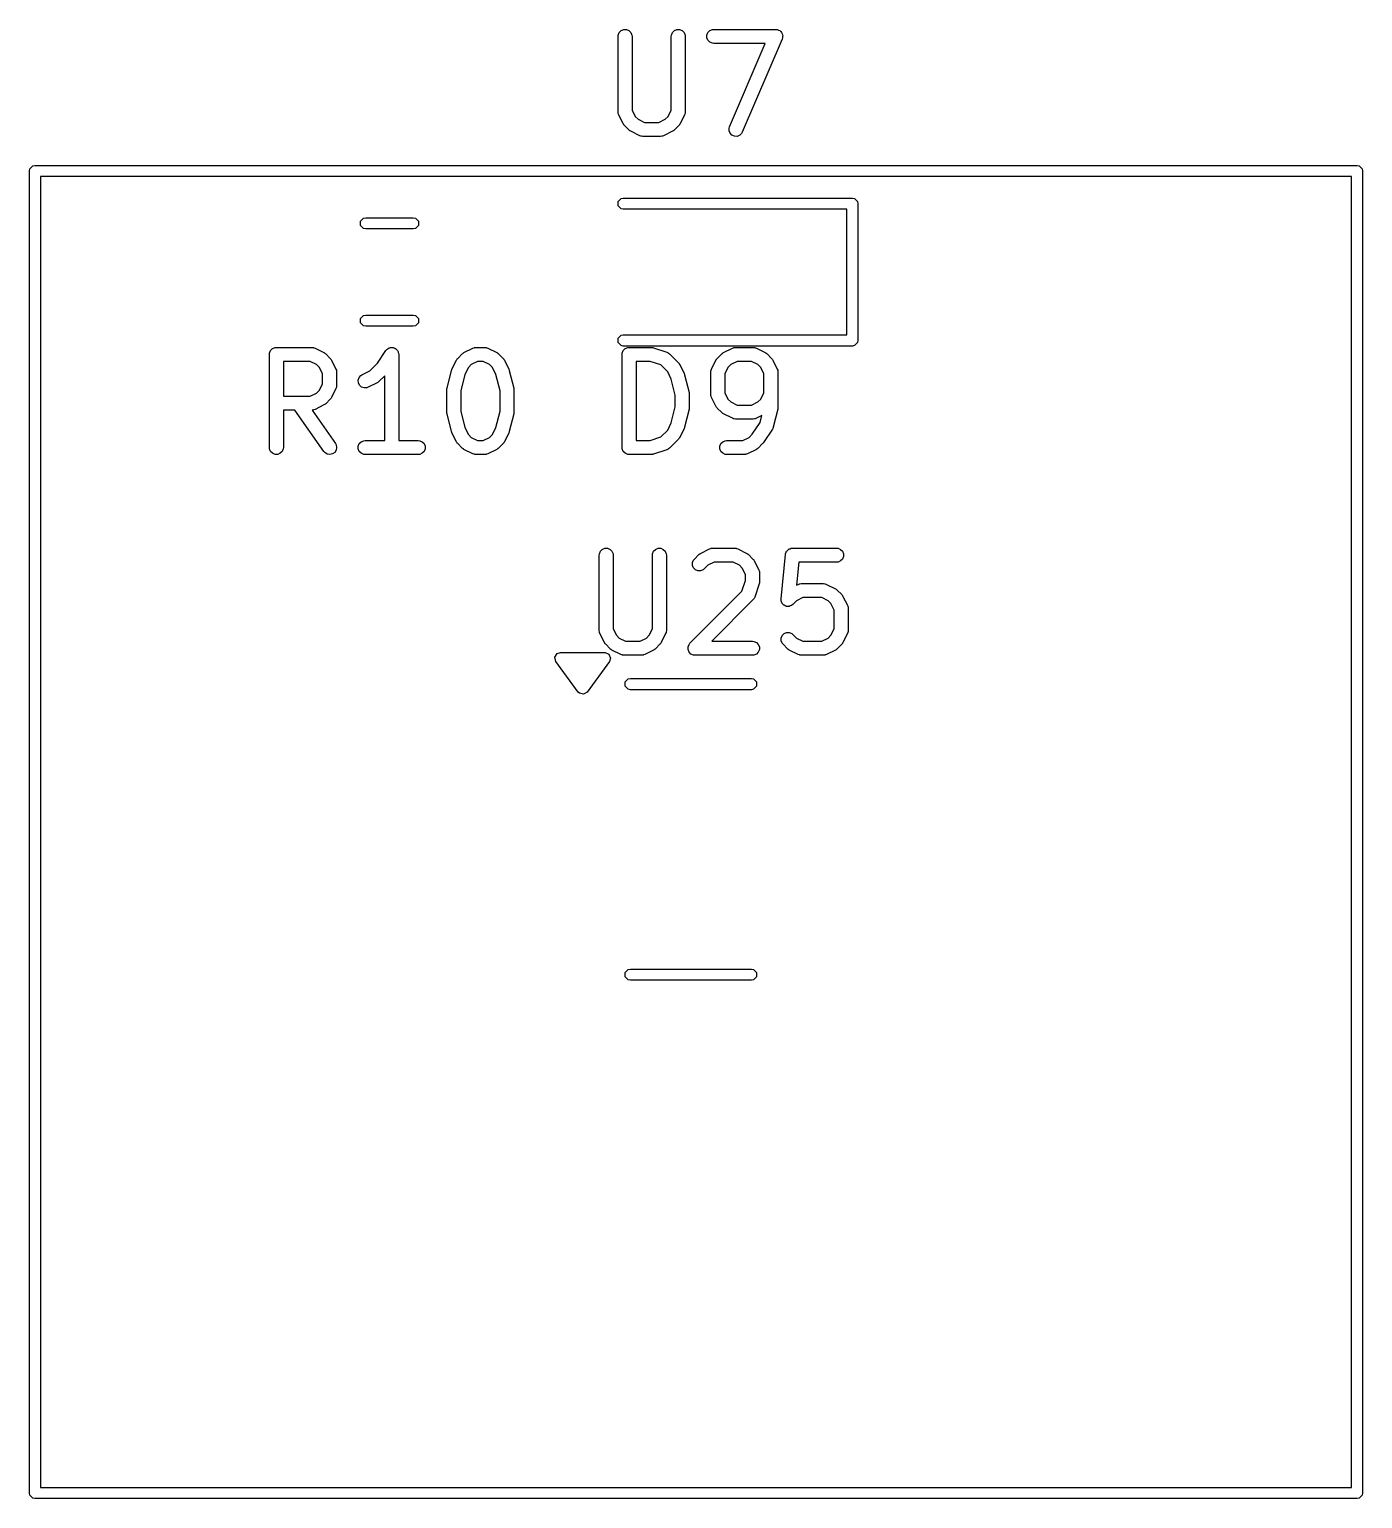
# Model space of a CAD drawing. Extents: x 117.1 to 211, y -138.1 to -43.1.
# Drawn here: x 155.63 to 169.95, y -80.99 to -65.21 of the extents above; entities that cross this region are included whole.
import ezdxf

# ---------------------------------------------------------------- set-up
doc = ezdxf.new("R2010")
doc.units = 0
doc.layers.add('BLACK', color=7, linetype='CONTINUOUS')

msp = doc.modelspace()

# ---------------------------------------------------------------- linework, layer by layer
at = {"layer": 'BLACK', "linetype": 'CONTINUOUS'}
for p, q in [((161.957645, -65.286819), (161.959086, -65.272187)), ((161.957645, -66.096342), (161.957645, -65.286819)), ((161.959086, -65.272187), (161.970285, -65.245151)), ((161.970285, -65.245151), (161.990977, -65.224459)), ((161.990977, -65.224459), (162.018013, -65.21326)), ((162.018013, -65.21326), (162.047277, -65.21326)), ((162.047277, -65.21326), (162.074313, -65.224459)), ((162.074313, -65.224459), (162.095005, -65.245151)), ((162.095005, -65.245151), (162.106204, -65.272187)), ((162.106204, -65.272187), (162.107645, -65.286819)), ((162.107645, -65.286819), (162.107645, -66.078637)), ((162.529073, -65.286819), (162.530514, -65.272187)), ((162.529073, -66.078637), (162.529073, -65.286819)), ((162.530514, -65.272187), (162.541713, -65.245151)), ((162.541713, -65.245151), (162.562405, -65.224459)), ((162.562405, -65.224459), (162.589441, -65.21326)), ((162.589441, -65.21326), (162.618705, -65.21326)), ((162.618705, -65.21326), (162.645741, -65.224459)), ((162.645741, -65.224459), (162.666433, -65.245151)), ((162.666433, -65.245151), (162.677632, -65.272187)), ((162.677632, -65.272187), (162.679073, -65.286819)), ((162.679073, -65.286819), (162.679073, -66.096342)), ((162.911467, -65.272187), (162.922666, -65.245151)), ((162.911467, -65.301451), (162.911467, -65.272187)), ((162.922666, -65.328487), (162.911467, -65.301451)), ((162.922666, -65.245151), (162.943358, -65.224459)), ((162.943358, -65.349179), (162.922666, -65.328487)), ((162.943358, -65.224459), (162.970394, -65.21326)), ((162.970394, -65.21326), (162.985026, -65.211819)), ((162.985026, -65.211819), (163.651692, -65.211819)), ((163.720628, -65.316363), (163.292057, -66.316363)), ((163.651692, -65.211819), (163.666324, -65.21326)), ((163.666324, -65.21326), (163.666754, -65.213438)), ((163.666754, -65.213438), (163.667219, -65.213444)), ((163.667219, -65.213444), (163.680225, -65.219018)), ((163.680225, -65.219018), (163.69336, -65.224459)), ((163.69336, -65.224459), (163.693689, -65.224788)), ((163.693689, -65.224788), (163.694117, -65.224972)), ((163.694117, -65.224972), (163.704012, -65.235111)), ((163.704012, -65.235111), (163.714052, -65.245151)), ((163.714052, -65.245151), (163.71423, -65.245581)), ((163.71423, -65.245581), (163.714556, -65.245915)), ((163.714556, -65.245915), (163.719829, -65.259097)), ((163.719829, -65.259097), (163.725251, -65.272187)), ((163.725067, -65.302347), (163.720628, -65.316363)), ((163.725072, -65.301881), (163.725067, -65.302347)), ((163.725251, -65.301451), (163.725072, -65.301881)), ((163.725251, -65.272187), (163.725251, -65.272652)), ((163.725251, -65.272652), (163.725424, -65.273085)), ((163.725424, -65.273085), (163.725251, -65.287265)), ((163.725251, -65.287265), (163.725251, -65.301451)), ((162.970394, -65.360378), (162.943358, -65.349179)), ((162.985026, -65.361819), (162.970394, -65.360378)), ((163.537951, -65.361819), (162.985026, -65.361819)), ((163.154185, -66.257275), (163.537951, -65.361819)), ((161.959086, -66.110974), (161.957645, -66.096342)), ((161.960117, -66.113463), (161.959086, -66.110974)), ((161.960308, -66.116151), (161.960117, -66.113463)), ((161.965563, -66.129883), (161.960308, -66.116151)), ((162.107645, -66.078637), (162.141903, -66.147153)), ((162.494814, -66.147153), (162.529073, -66.078637)), ((162.67641, -66.116152), (162.671155, -66.129883)), ((162.676601, -66.113462), (162.67641, -66.116152)), ((162.677632, -66.110974), (162.676601, -66.113462)), ((162.679073, -66.096342), (162.677632, -66.110974)), ((162.013182, -66.225121), (161.965563, -66.129883)), ((162.017145, -66.231417), (162.013182, -66.225121)), ((162.017903, -66.233247), (162.017145, -66.231417)), ((162.019592, -66.235305), (162.017903, -66.233247)), ((162.021014, -66.237564), (162.019592, -66.235305)), ((162.022512, -66.238863), (162.021014, -66.237564)), ((162.02723, -66.244612), (162.022512, -66.238863)), ((162.074849, -66.292232), (162.02723, -66.244612)), ((162.141903, -66.147153), (162.17231, -66.177561)), ((162.17231, -66.177561), (162.240826, -66.211819)), ((162.240826, -66.211819), (162.395892, -66.211819)), ((162.395892, -66.211819), (162.464407, -66.177561)), ((162.464407, -66.177561), (162.494814, -66.147153)), ((162.609487, -66.244613), (162.561869, -66.292232)), ((162.614205, -66.238863), (162.609487, -66.244613)), ((162.615704, -66.237564), (162.614205, -66.238863)), ((162.617125, -66.235305), (162.615704, -66.237564)), ((162.618815, -66.233247), (162.617125, -66.235305)), ((162.619572, -66.231417), (162.618815, -66.233247)), ((162.623536, -66.225121), (162.619572, -66.231417)), ((162.671155, -66.129883), (162.623536, -66.225121)), ((163.149389, -66.300553), (163.149746, -66.271292)), ((163.149746, -66.271292), (163.154185, -66.257275)), ((162.080598, -66.29695), (162.074849, -66.292232)), ((162.081899, -66.29845), (162.080598, -66.29695)), ((162.084158, -66.299872), (162.081899, -66.29845)), ((162.086215, -66.30156), (162.084158, -66.299872)), ((162.088042, -66.302317), (162.086215, -66.30156)), ((162.094342, -66.306282), (162.088042, -66.302317)), ((162.18958, -66.353901), (162.094342, -66.306282)), ((162.203311, -66.359156), (162.18958, -66.353901)), ((162.206, -66.359347), (162.203311, -66.359156)), ((162.208489, -66.360378), (162.206, -66.359347)), ((162.223121, -66.361819), (162.208489, -66.360378)), ((162.413597, -66.361819), (162.223121, -66.361819)), ((162.428229, -66.360378), (162.413597, -66.361819)), ((162.430718, -66.359346), (162.428229, -66.360378)), ((162.433406, -66.359156), (162.430718, -66.359346)), ((162.447138, -66.353901), (162.433406, -66.359156)), ((162.542376, -66.306282), (162.447138, -66.353901)), ((162.548675, -66.302317), (162.542376, -66.306282)), ((162.550503, -66.30156), (162.548675, -66.302317)), ((162.552559, -66.299872), (162.550503, -66.30156)), ((162.554819, -66.29845), (162.552559, -66.299872)), ((162.556119, -66.29695), (162.554819, -66.29845)), ((162.561869, -66.292232), (162.556119, -66.29695)), ((163.160257, -66.327723), (163.149389, -66.300553)), ((163.180696, -66.348667), (163.160257, -66.327723)), ((163.207594, -66.360194), (163.180696, -66.348667)), ((163.236855, -66.360551), (163.207594, -66.360194)), ((163.264025, -66.349683), (163.236855, -66.360551)), ((163.284969, -66.329244), (163.264025, -66.349683)), ((163.292057, -66.316363), (163.284969, -66.329244)), ((155.63455, -66.732), (155.639117, -66.709039)), ((155.63455, -80.932), (155.63455, -66.732)), ((155.639117, -66.709039), (155.671589, -66.676567)), ((155.671589, -66.676567), (155.69455, -66.672)), ((155.69455, -66.672), (169.89455, -66.672)), ((169.89455, -66.672), (169.917511, -66.676567)), ((169.917511, -66.676567), (169.949983, -66.709039)), ((169.949983, -66.709039), (169.95455, -66.732)), ((169.95455, -66.732), (169.95455, -80.932)), ((155.75455, -66.792), (155.75455, -80.872)), ((169.83455, -66.792), (155.75455, -66.792)), ((169.83455, -80.872), (169.83455, -66.792)), ((161.958567, -67.060039), (161.991039, -67.027567)), ((161.958567, -67.105961), (161.958567, -67.060039)), ((161.991039, -67.027567), (162.014, -67.023)), ((162.014, -67.023), (164.474, -67.023)), ((164.474, -67.023), (164.496961, -67.027567)), ((164.496961, -67.027567), (164.529433, -67.060039)), ((164.529433, -67.060039), (164.534, -67.083)), ((161.991039, -67.138433), (161.958567, -67.105961)), ((162.014, -67.143), (161.991039, -67.138433)), ((164.414, -67.143), (162.014, -67.143)), ((164.414, -68.493), (164.414, -67.143)), ((164.534, -67.083), (164.534, -68.553)), ((159.192343, -67.272539), (159.224815, -67.240067)), ((159.192343, -67.318461), (159.192343, -67.272539)), ((159.224815, -67.350933), (159.192343, -67.318461)), ((159.224815, -67.240067), (159.247776, -67.2355)), ((159.247776, -67.3555), (159.224815, -67.350933)), ((159.247776, -67.2355), (159.757224, -67.2355)), ((159.757224, -67.3555), (159.247776, -67.3555)), ((159.757224, -67.2355), (159.780185, -67.240067)), ((159.780185, -67.350933), (159.757224, -67.3555)), ((159.780185, -67.240067), (159.812657, -67.272539)), ((159.812657, -67.318461), (159.780185, -67.350933)), ((159.812657, -67.272539), (159.812657, -67.318461)), ((159.192343, -68.317539), (159.224815, -68.285067)), ((159.192343, -68.363461), (159.192343, -68.317539)), ((159.224815, -68.285067), (159.247776, -68.2805)), ((159.247776, -68.2805), (159.757224, -68.2805)), ((159.757224, -68.2805), (159.780185, -68.285067)), ((159.780185, -68.285067), (159.812657, -68.317539)), ((159.812657, -68.317539), (159.812657, -68.363461)), ((159.224815, -68.395933), (159.192343, -68.363461)), ((159.247776, -68.4005), (159.224815, -68.395933)), ((159.757224, -68.4005), (159.247776, -68.4005)), ((159.780185, -68.395933), (159.757224, -68.4005)), ((159.812657, -68.363461), (159.780185, -68.395933)), ((158.225854, -68.661151), (158.246546, -68.640459)), ((158.246546, -68.640459), (158.273582, -68.62926)), ((158.273582, -68.62926), (158.288214, -68.627819)), ((158.288214, -68.627819), (158.669166, -68.627819)), ((158.669166, -68.627819), (158.683798, -68.62926)), ((158.683798, -68.62926), (158.686287, -68.630291)), ((158.686287, -68.630291), (158.688975, -68.630482)), ((158.688975, -68.630482), (158.702707, -68.635737)), ((158.702707, -68.635737), (158.797945, -68.683356)), ((159.47939, -68.645709), (159.484641, -68.640459)), ((159.484641, -68.640459), (159.49143, -68.637646)), ((159.49143, -68.637646), (159.497536, -68.633558)), ((159.497536, -68.633558), (159.504816, -68.632101)), ((159.504816, -68.632101), (159.511677, -68.62926)), ((159.511677, -68.62926), (159.519025, -68.62926)), ((159.519025, -68.62926), (159.52623, -68.627819)), ((159.52623, -68.627819), (159.533514, -68.62926)), ((159.533514, -68.62926), (159.540941, -68.62926)), ((159.540941, -68.62926), (159.547729, -68.632072)), ((159.547729, -68.632072), (159.554938, -68.633498)), ((159.554938, -68.633498), (159.561117, -68.637617)), ((159.561117, -68.637617), (159.567977, -68.640459)), ((159.567977, -68.640459), (159.57317, -68.645652)), ((160.302292, -68.683356), (160.39753, -68.635737)), ((160.39753, -68.635737), (160.411261, -68.630482)), ((160.411261, -68.630482), (160.41395, -68.63029)), ((160.41395, -68.63029), (160.416439, -68.62926)), ((160.416439, -68.62926), (160.431071, -68.627819)), ((160.431071, -68.627819), (160.526309, -68.627819)), ((160.526309, -68.627819), (160.540941, -68.62926)), ((160.540941, -68.62926), (160.54343, -68.630291)), ((160.54343, -68.630291), (160.546118, -68.630482)), ((160.546118, -68.630482), (160.55985, -68.635737)), ((160.55985, -68.635737), (160.655088, -68.683356)), ((161.958567, -68.530039), (161.991039, -68.497567)), ((161.958567, -68.575961), (161.958567, -68.530039)), ((161.991039, -68.608433), (161.958567, -68.575961)), ((161.991039, -68.497567), (162.014, -68.493)), ((162.014, -68.613), (161.991039, -68.608433)), ((162.013545, -68.661151), (162.034237, -68.640459)), ((162.014, -68.493), (164.414, -68.493)), ((164.474, -68.613), (162.014, -68.613)), ((162.034237, -68.640459), (162.061273, -68.62926)), ((162.061273, -68.62926), (162.075905, -68.627819)), ((162.075905, -68.627819), (162.314, -68.627819)), ((162.314, -68.627819), (162.321405, -68.628548)), ((162.321405, -68.628548), (162.32338, -68.628408)), ((162.32338, -68.628408), (162.325977, -68.628998)), ((162.325977, -68.628998), (162.328632, -68.62926)), ((162.328632, -68.62926), (162.330463, -68.630018)), ((162.330463, -68.630018), (162.337717, -68.631668)), ((162.337717, -68.631668), (162.480574, -68.679287)), ((163.089983, -68.683356), (163.185221, -68.635737)), ((163.185221, -68.635737), (163.198952, -68.630482)), ((163.198952, -68.630482), (163.201641, -68.63029)), ((163.201641, -68.63029), (163.20413, -68.62926)), ((163.20413, -68.62926), (163.218762, -68.627819)), ((163.218762, -68.627819), (163.409238, -68.627819)), ((163.409238, -68.627819), (163.42387, -68.62926)), ((163.42387, -68.62926), (163.426359, -68.630291)), ((163.426359, -68.630291), (163.429047, -68.630482)), ((163.429047, -68.630482), (163.442779, -68.635737)), ((163.442779, -68.635737), (163.538017, -68.683356)), ((164.496961, -68.608433), (164.474, -68.613)), ((164.529433, -68.575961), (164.496961, -68.608433)), ((164.534, -68.553), (164.529433, -68.575961)), ((158.213214, -68.702819), (158.214655, -68.688187)), ((158.213214, -69.702819), (158.213214, -68.702819)), ((158.214655, -68.688187), (158.225854, -68.661151)), ((158.651461, -68.777819), (158.363214, -68.777819)), ((158.363214, -68.777819), (158.363214, -69.151628)), ((158.719977, -68.812077), (158.651461, -68.777819)), ((158.797945, -68.683356), (158.804244, -68.68732)), ((158.804244, -68.68732), (158.806072, -68.688078)), ((158.806072, -68.688078), (158.808128, -68.689766)), ((158.808128, -68.689766), (158.810388, -68.691188)), ((158.810388, -68.691188), (158.811687, -68.692686)), ((158.811687, -68.692686), (158.817437, -68.697405)), ((158.817437, -68.697405), (158.865056, -68.745024)), ((158.865056, -68.745024), (158.869774, -68.750773)), ((158.869774, -68.750773), (158.871273, -68.752073)), ((158.871273, -68.752073), (158.872694, -68.754332)), ((158.872694, -68.754332), (158.874383, -68.756389)), ((158.874383, -68.756389), (158.87514, -68.758216)), ((158.87514, -68.758216), (158.879105, -68.764516)), ((158.879105, -68.764516), (158.926724, -68.859754)), ((159.291406, -68.879275), (159.372785, -68.797896)), ((159.372785, -68.797896), (159.463905, -68.661216)), ((159.463905, -68.661216), (159.463939, -68.661173)), ((159.463939, -68.661173), (159.463949, -68.661151)), ((159.463949, -68.661151), (159.464, -68.661099)), ((159.464, -68.661099), (159.473221, -68.649841)), ((159.473221, -68.649841), (159.47939, -68.645709)), ((159.57317, -68.645652), (159.579287, -68.64973)), ((159.579287, -68.64973), (159.58342, -68.655902)), ((159.58342, -68.655902), (159.588669, -68.661151)), ((159.588669, -68.661151), (159.59148, -68.667938)), ((159.59148, -68.667938), (159.59557, -68.674045)), ((159.59557, -68.674045), (159.597026, -68.681326)), ((159.597026, -68.681326), (159.599868, -68.688187)), ((159.599868, -68.688187), (159.601293, -68.702663)), ((159.601293, -68.702663), (159.601309, -68.70274)), ((159.601309, -68.70274), (159.601303, -68.702766)), ((159.601303, -68.702766), (159.601309, -68.702819)), ((159.601309, -68.702819), (159.601309, -69.627819)), ((160.173513, -68.859754), (160.221132, -68.764516)), ((160.221132, -68.764516), (160.225096, -68.758216)), ((160.225096, -68.758216), (160.225854, -68.756389)), ((160.225854, -68.756389), (160.227542, -68.754332)), ((160.227542, -68.754332), (160.228964, -68.752073)), ((160.228964, -68.752073), (160.230462, -68.750773)), ((160.230462, -68.750773), (160.235181, -68.745024)), ((160.235181, -68.745024), (160.2828, -68.697405)), ((160.2828, -68.697405), (160.288549, -68.692686)), ((160.288549, -68.692686), (160.289849, -68.691188)), ((160.289849, -68.691188), (160.292108, -68.689766)), ((160.292108, -68.689766), (160.294165, -68.688078)), ((160.294165, -68.688078), (160.295992, -68.68732)), ((160.295992, -68.68732), (160.302292, -68.683356)), ((160.448776, -68.777819), (160.38026, -68.812077)), ((160.508604, -68.777819), (160.448776, -68.777819)), ((160.57712, -68.812077), (160.508604, -68.777819)), ((160.655088, -68.683356), (160.661387, -68.68732)), ((160.661387, -68.68732), (160.663215, -68.688078)), ((160.663215, -68.688078), (160.665271, -68.689766)), ((160.665271, -68.689766), (160.667531, -68.691188)), ((160.667531, -68.691188), (160.66883, -68.692686)), ((160.66883, -68.692686), (160.67458, -68.697405)), ((160.67458, -68.697405), (160.722199, -68.745024)), ((160.722199, -68.745024), (160.726917, -68.750773)), ((160.726917, -68.750773), (160.728416, -68.752073)), ((160.728416, -68.752073), (160.729837, -68.754332)), ((160.729837, -68.754332), (160.731526, -68.756389)), ((160.731526, -68.756389), (160.732283, -68.758216)), ((160.732283, -68.758216), (160.736248, -68.764516)), ((160.736248, -68.764516), (160.783867, -68.859754)), ((162.000905, -68.702819), (162.002346, -68.688187)), ((162.000905, -69.702819), (162.000905, -68.702819)), ((162.002346, -68.688187), (162.013545, -68.661151)), ((162.30183, -68.777819), (162.150905, -68.777819)), ((162.150905, -68.777819), (162.150905, -69.627819)), ((162.416343, -68.81599), (162.30183, -68.777819)), ((162.480574, -68.679287), (162.493999, -68.685281)), ((162.493999, -68.685281), (162.496034, -68.687046)), ((162.496034, -68.687046), (162.498525, -68.688078)), ((162.498525, -68.688078), (162.50989, -68.697405)), ((162.50989, -68.697405), (162.605128, -68.792643)), ((162.605128, -68.792643), (162.609848, -68.798393)), ((162.609848, -68.798393), (162.611345, -68.799692)), ((162.611345, -68.799692), (162.612764, -68.801946)), ((162.961204, -68.859754), (163.008823, -68.764516)), ((163.008823, -68.764516), (163.012787, -68.758216)), ((163.012787, -68.758216), (163.013545, -68.756389)), ((163.013545, -68.756389), (163.015233, -68.754332)), ((163.015233, -68.754332), (163.016655, -68.752073)), ((163.016655, -68.752073), (163.018153, -68.750773)), ((163.018153, -68.750773), (163.022872, -68.745024)), ((163.022872, -68.745024), (163.070491, -68.697405)), ((163.070491, -68.697405), (163.07624, -68.692686)), ((163.07624, -68.692686), (163.07754, -68.691188)), ((163.07754, -68.691188), (163.079799, -68.689766)), ((163.079799, -68.689766), (163.081856, -68.688078)), ((163.081856, -68.688078), (163.083683, -68.68732)), ((163.083683, -68.68732), (163.089983, -68.683356)), ((163.236467, -68.777819), (163.167951, -68.812077)), ((163.391533, -68.777819), (163.236467, -68.777819)), ((163.460049, -68.812077), (163.391533, -68.777819)), ((163.538017, -68.683356), (163.544316, -68.68732)), ((163.544316, -68.68732), (163.546144, -68.688078)), ((163.546144, -68.688078), (163.5482, -68.689766)), ((163.5482, -68.689766), (163.55046, -68.691188)), ((163.55046, -68.691188), (163.551759, -68.692686)), ((163.551759, -68.692686), (163.557509, -68.697405)), ((163.557509, -68.697405), (163.605128, -68.745024)), ((163.605128, -68.745024), (163.609846, -68.750773)), ((163.609846, -68.750773), (163.611345, -68.752073)), ((163.611345, -68.752073), (163.612766, -68.754332)), ((163.612766, -68.754332), (163.614455, -68.756389)), ((163.614455, -68.756389), (163.615212, -68.758216)), ((163.615212, -68.758216), (163.619177, -68.764516)), ((163.619177, -68.764516), (163.666796, -68.859754)), ((158.750384, -68.842484), (158.719977, -68.812077)), ((158.784642, -68.911), (158.750384, -68.842484)), ((158.784642, -69.018447), (158.784642, -68.911)), ((158.926724, -68.859754), (158.931979, -68.873485)), ((158.931979, -68.873485), (158.93217, -68.876174)), ((158.93217, -68.876174), (158.933201, -68.878663)), ((158.933201, -68.878663), (158.934642, -68.893295)), ((158.934642, -68.893295), (158.934642, -69.036152)), ((159.166184, -68.979152), (159.175438, -68.951391)), ((159.175438, -68.951391), (159.194611, -68.929283)), ((159.194611, -68.929283), (159.207054, -68.921451)), ((159.207054, -68.921451), (159.291406, -68.879275)), ((159.451309, -68.931504), (159.388866, -68.993947)), ((159.451309, -69.627819), (159.451309, -68.931504)), ((160.120215, -69.065581), (160.167834, -68.875105)), ((160.167834, -68.875105), (160.168219, -68.874025)), ((160.168219, -68.874025), (160.168258, -68.873486)), ((160.168258, -68.873486), (160.170585, -68.867404)), ((160.170585, -68.867404), (160.172781, -68.861259)), ((160.172781, -68.861259), (160.173103, -68.860823)), ((160.173103, -68.860823), (160.173513, -68.859754)), ((160.311359, -68.919471), (160.267976, -69.093005)), ((160.349853, -68.842484), (160.311359, -68.919471)), ((160.38026, -68.812077), (160.349853, -68.842484)), ((160.607527, -68.842484), (160.57712, -68.812077)), ((160.64602, -68.919471), (160.607527, -68.842484)), ((160.689404, -69.093005), (160.64602, -68.919471)), ((160.783867, -68.859754), (160.784276, -68.860823)), ((160.784276, -68.860823), (160.784599, -68.861259)), ((160.784599, -68.861259), (160.786791, -68.867395)), ((160.786791, -68.867395), (160.789122, -68.873485)), ((160.789122, -68.873485), (160.78916, -68.874025)), ((160.78916, -68.874025), (160.789546, -68.875105)), ((160.789546, -68.875105), (160.837165, -69.065581)), ((162.490456, -68.890103), (162.416343, -68.81599)), ((162.528949, -68.96709), (162.490456, -68.890103)), ((162.612764, -68.801946), (162.614456, -68.804008)), ((162.614456, -68.804008), (162.615214, -68.80584)), ((162.615214, -68.80584), (162.619177, -68.812135)), ((162.619177, -68.812135), (162.666796, -68.907373)), ((162.666796, -68.907373), (162.667205, -68.908442)), ((162.667205, -68.908442), (162.667528, -68.908878)), ((162.667528, -68.908878), (162.66972, -68.915014)), ((162.66972, -68.915014), (162.672051, -68.921104)), ((162.672051, -68.921104), (162.672089, -68.921644)), ((162.672089, -68.921644), (162.672475, -68.922724)), ((162.672475, -68.922724), (162.720094, -69.1132)), ((162.953286, -68.893295), (162.954727, -68.878663)), ((162.953286, -69.13139), (162.953286, -68.893295)), ((162.954727, -68.878663), (162.955758, -68.876173)), ((162.955758, -68.876173), (162.955949, -68.873486)), ((162.955949, -68.873486), (162.961204, -68.859754)), ((163.137544, -68.842484), (163.103286, -68.911)), ((163.103286, -68.911), (163.103286, -69.113685)), ((163.167951, -68.812077), (163.137544, -68.842484)), ((163.490456, -68.842484), (163.460049, -68.812077)), ((163.524714, -68.911), (163.490456, -68.842484)), ((163.524714, -69.113685), (163.524714, -68.911)), ((163.666796, -68.859754), (163.672051, -68.873485)), ((163.672051, -68.873485), (163.672242, -68.876174)), ((163.672242, -68.876174), (163.673273, -68.878663)), ((163.673273, -68.878663), (163.674714, -68.893295)), ((163.674714, -68.893295), (163.674714, -69.274247)), ((158.719977, -69.11737), (158.750384, -69.086963)), ((158.750384, -69.086963), (158.784642, -69.018447)), ((158.926724, -69.069693), (158.879105, -69.164931)), ((158.931979, -69.055962), (158.926724, -69.069693)), ((158.93217, -69.053272), (158.931979, -69.055962)), ((158.933201, -69.050784), (158.93217, -69.053272)), ((158.934642, -69.036152), (158.933201, -69.050784)), ((159.168258, -69.008342), (159.166184, -68.979152)), ((159.181345, -69.034517), (159.168258, -69.008342)), ((159.203453, -69.05369), (159.181345, -69.034517)), ((159.231214, -69.062944), (159.203453, -69.05369)), ((159.260404, -69.06087), (159.231214, -69.062944)), ((159.274136, -69.055615), (159.260404, -69.06087)), ((159.369374, -69.007996), (159.274136, -69.055615)), ((159.375673, -69.004031), (159.369374, -69.007996)), ((159.377501, -69.003274), (159.375673, -69.004031)), ((159.379557, -69.001585), (159.377501, -69.003274)), ((159.381817, -69.000164), (159.379557, -69.001585)), ((159.383116, -68.998665), (159.381817, -69.000164)), ((159.388866, -68.993947), (159.383116, -68.998665)), ((160.117976, -69.083771), (160.118227, -69.081217)), ((160.117976, -69.321866), (160.117976, -69.083771)), ((160.118065, -69.080125), (160.118874, -69.074651)), ((160.118227, -69.081217), (160.118065, -69.080125)), ((160.118874, -69.074651), (160.119417, -69.069139)), ((160.119417, -69.069139), (160.119839, -69.068117)), ((160.119839, -69.068117), (160.120215, -69.065581)), ((160.267976, -69.093005), (160.267976, -69.312632)), ((160.689404, -69.312632), (160.689404, -69.093005)), ((160.837165, -69.065581), (160.83754, -69.068117)), ((160.83754, -69.068117), (160.837963, -69.069139)), ((160.837963, -69.069139), (160.838505, -69.074651)), ((160.838505, -69.074651), (160.839315, -69.080125)), ((160.839315, -69.080125), (160.839152, -69.081217)), ((160.839152, -69.081217), (160.839404, -69.083771)), ((160.839404, -69.083771), (160.839404, -69.321866)), ((162.572333, -69.140624), (162.528949, -68.96709)), ((162.720094, -69.1132), (162.720469, -69.115736)), ((162.720469, -69.115736), (162.720892, -69.116758)), ((162.720892, -69.116758), (162.721434, -69.12227)), ((163.103286, -69.113685), (163.137544, -69.182201)), ((163.490456, -69.182201), (163.524714, -69.113685)), ((158.363214, -69.151628), (158.651461, -69.151628)), ((158.651461, -69.151628), (158.719977, -69.11737)), ((158.797945, -69.246091), (158.702707, -69.29371)), ((158.804244, -69.242126), (158.797945, -69.246091)), ((158.806072, -69.241369), (158.804244, -69.242126)), ((158.808128, -69.23968), (158.806072, -69.241369)), ((158.810388, -69.238259), (158.808128, -69.23968)), ((158.811687, -69.23676), (158.810388, -69.238259)), ((158.817437, -69.232042), (158.811687, -69.23676)), ((158.865056, -69.184423), (158.817437, -69.232042)), ((158.869774, -69.178673), (158.865056, -69.184423)), ((158.871273, -69.177374), (158.869774, -69.178673)), ((158.872694, -69.175114), (158.871273, -69.177374)), ((158.874383, -69.173058), (158.872694, -69.175114)), ((158.87514, -69.17123), (158.874383, -69.173058)), ((158.879105, -69.164931), (158.87514, -69.17123)), ((162.528949, -69.438547), (162.572333, -69.265013)), ((162.572333, -69.265013), (162.572333, -69.140624)), ((162.721434, -69.12227), (162.722244, -69.127744)), ((162.722244, -69.127744), (162.722081, -69.128836)), ((162.722081, -69.128836), (162.722333, -69.13139)), ((162.722333, -69.274247), (162.722081, -69.2768)), ((162.722333, -69.13139), (162.722333, -69.274247)), ((162.954727, -69.146022), (162.953286, -69.13139)), ((162.955758, -69.148511), (162.954727, -69.146022)), ((162.955949, -69.151199), (162.955758, -69.148511)), ((162.961204, -69.164931), (162.955949, -69.151199)), ((163.008823, -69.260169), (162.961204, -69.164931)), ((163.012787, -69.266468), (163.008823, -69.260169)), ((163.013545, -69.268296), (163.012787, -69.266468)), ((163.015233, -69.270352), (163.013545, -69.268296)), ((163.016655, -69.272612), (163.015233, -69.270352)), ((163.018153, -69.273911), (163.016655, -69.272612)), ((163.022872, -69.279661), (163.018153, -69.273911)), ((163.137544, -69.182201), (163.167951, -69.212608)), ((163.167951, -69.212608), (163.236467, -69.246866)), ((163.236467, -69.246866), (163.391533, -69.246866)), ((163.391533, -69.246866), (163.460049, -69.212608)), ((163.460049, -69.212608), (163.490456, -69.182201)), ((163.674714, -69.274247), (163.674462, -69.2768)), ((158.48726, -69.301628), (158.363214, -69.301628)), ((158.363214, -69.301628), (158.363214, -69.702819)), ((158.7982, -69.745829), (158.48726, -69.301628)), ((158.683798, -69.300187), (158.670281, -69.301518)), ((158.670281, -69.301518), (158.921085, -69.65981)), ((158.686287, -69.299155), (158.683798, -69.300187)), ((158.688975, -69.298965), (158.686287, -69.299155)), ((158.702707, -69.29371), (158.688975, -69.298965)), ((160.118227, -69.324419), (160.117976, -69.321866)), ((160.118065, -69.325512), (160.118227, -69.324419)), ((160.118874, -69.330985), (160.118065, -69.325512)), ((160.119417, -69.336498), (160.118874, -69.330985)), ((160.119839, -69.337519), (160.119417, -69.336498)), ((160.120215, -69.340056), (160.119839, -69.337519)), ((160.167834, -69.530532), (160.120215, -69.340056)), ((160.267976, -69.312632), (160.311359, -69.486166)), ((160.64602, -69.486166), (160.689404, -69.312632)), ((160.837165, -69.340056), (160.789546, -69.530532)), ((160.83754, -69.337519), (160.837165, -69.340056)), ((160.837963, -69.336498), (160.83754, -69.337519)), ((160.838505, -69.330985), (160.837963, -69.336498)), ((160.839315, -69.325512), (160.838505, -69.330985)), ((160.839404, -69.321866), (160.839152, -69.324419)), ((160.839152, -69.324419), (160.839315, -69.325512)), ((162.720094, -69.292437), (162.672475, -69.482913)), ((162.720469, -69.2899), (162.720094, -69.292437)), ((162.720892, -69.288879), (162.720469, -69.2899)), ((162.721434, -69.283366), (162.720892, -69.288879)), ((162.722244, -69.277893), (162.721434, -69.283366)), ((162.722081, -69.2768), (162.722244, -69.277893)), ((163.070491, -69.32728), (163.022872, -69.279661)), ((163.07624, -69.331998), (163.070491, -69.32728)), ((163.07754, -69.333497), (163.07624, -69.331998)), ((163.079799, -69.334918), (163.07754, -69.333497)), ((163.081856, -69.336607), (163.079799, -69.334918)), ((163.083683, -69.337364), (163.081856, -69.336607)), ((163.089983, -69.341329), (163.083683, -69.337364)), ((163.185221, -69.388948), (163.089983, -69.341329)), ((163.198952, -69.394203), (163.185221, -69.388948)), ((163.201641, -69.394394), (163.198952, -69.394203)), ((163.20413, -69.395425), (163.201641, -69.394394)), ((163.218762, -69.396866), (163.20413, -69.395425)), ((163.409238, -69.396866), (163.218762, -69.396866)), ((163.42387, -69.395425), (163.409238, -69.396866)), ((163.426359, -69.394393), (163.42387, -69.395425)), ((163.429047, -69.394203), (163.426359, -69.394393)), ((163.442779, -69.388948), (163.429047, -69.394203)), ((163.501009, -69.359833), (163.442779, -69.388948)), ((163.482485, -69.433929), (163.501009, -69.359833)), ((163.672475, -69.292437), (163.624856, -69.482913)), ((163.67285, -69.2899), (163.672475, -69.292437)), ((163.673273, -69.288879), (163.67285, -69.2899)), ((163.673815, -69.283366), (163.673273, -69.288879)), ((163.674625, -69.277893), (163.673815, -69.283366)), ((163.674462, -69.2768), (163.674625, -69.277893)), ((160.168219, -69.531611), (160.167834, -69.530532)), ((160.168258, -69.532151), (160.168219, -69.531611)), ((160.170585, -69.538232), (160.168258, -69.532151)), ((160.172781, -69.544378), (160.170585, -69.538232)), ((160.173103, -69.544813), (160.172781, -69.544378)), ((160.173513, -69.545883), (160.173103, -69.544813)), ((160.221132, -69.641121), (160.173513, -69.545883)), ((160.311359, -69.486166), (160.349853, -69.563153)), ((160.349853, -69.563153), (160.38026, -69.593561)), ((160.577119, -69.593561), (160.607526, -69.563153)), ((160.607526, -69.563153), (160.64602, -69.486166)), ((160.783867, -69.545883), (160.736248, -69.641121)), ((160.784276, -69.544813), (160.783867, -69.545883)), ((160.784599, -69.544378), (160.784276, -69.544813)), ((160.786791, -69.538241), (160.784599, -69.544378)), ((160.789122, -69.532152), (160.786791, -69.538241)), ((160.78916, -69.531611), (160.789122, -69.532152)), ((160.789546, -69.530532), (160.78916, -69.531611)), ((162.30183, -69.627819), (162.416343, -69.589647)), ((162.416343, -69.589647), (162.490455, -69.515534)), ((162.490455, -69.515534), (162.528949, -69.438547)), ((162.666796, -69.498264), (162.619177, -69.593502)), ((162.667205, -69.497194), (162.666796, -69.498264)), ((162.667528, -69.496759), (162.667205, -69.497194)), ((162.66972, -69.490622), (162.667528, -69.496759)), ((162.672051, -69.484533), (162.66972, -69.490622)), ((162.672089, -69.483992), (162.672051, -69.484533)), ((162.672475, -69.482913), (162.672089, -69.483992)), ((163.36481, -69.593561), (163.39857, -69.5598)), ((163.39857, -69.5598), (163.482485, -69.433929)), ((163.614499, -69.506325), (163.519261, -69.649183)), ((163.618803, -69.49825), (163.614499, -69.506325)), ((163.619909, -69.496759), (163.618803, -69.49825)), ((163.620538, -69.494996), (163.619909, -69.496759)), ((163.621416, -69.493351), (163.620538, -69.494996)), ((163.621774, -69.491536), (163.621416, -69.493351)), ((163.624856, -69.482913), (163.621774, -69.491536)), ((158.214655, -69.717451), (158.213214, -69.702819)), ((158.225854, -69.744487), (158.214655, -69.717451)), ((158.246546, -69.765179), (158.225854, -69.744487)), ((158.350574, -69.744487), (158.329882, -69.765179)), ((158.361773, -69.717451), (158.350574, -69.744487)), ((158.363214, -69.702819), (158.361773, -69.717451)), ((158.807771, -69.756989), (158.7982, -69.745829)), ((158.929539, -69.730012), (158.913812, -69.75469)), ((158.921085, -69.65981), (158.928295, -69.672623)), ((158.928295, -69.672623), (158.934624, -69.701194)), ((158.934624, -69.701194), (158.929539, -69.730012)), ((159.167036, -69.688187), (159.178235, -69.661151)), ((159.167036, -69.717451), (159.167036, -69.688187)), ((159.178235, -69.744487), (159.167036, -69.717451)), ((159.178235, -69.661151), (159.198927, -69.640459)), ((159.198927, -69.765179), (159.178235, -69.744487)), ((159.198927, -69.640459), (159.225963, -69.62926)), ((159.225963, -69.62926), (159.240595, -69.627819)), ((159.240595, -69.627819), (159.451309, -69.627819)), ((159.601309, -69.627819), (159.812023, -69.627819)), ((159.812023, -69.627819), (159.826655, -69.62926)), ((159.826655, -69.62926), (159.853691, -69.640459)), ((159.853691, -69.640459), (159.874383, -69.661151)), ((159.874383, -69.744487), (159.853691, -69.765179)), ((159.874383, -69.661151), (159.885582, -69.688187)), ((159.885582, -69.717451), (159.874383, -69.744487)), ((159.885582, -69.688187), (159.885582, -69.717451)), ((160.225095, -69.647417), (160.221132, -69.641121)), ((160.225853, -69.649247), (160.225095, -69.647417)), ((160.227542, -69.651305), (160.225853, -69.649247)), ((160.228964, -69.653564), (160.227542, -69.651305)), ((160.230462, -69.654863), (160.228964, -69.653564)), ((160.23518, -69.660612), (160.230462, -69.654863)), ((160.282799, -69.708232), (160.23518, -69.660612)), ((160.288548, -69.71295), (160.282799, -69.708232)), ((160.289849, -69.71445), (160.288548, -69.71295)), ((160.292108, -69.715872), (160.289849, -69.71445)), ((160.294165, -69.71756), (160.292108, -69.715872)), ((160.295992, -69.718317), (160.294165, -69.71756)), ((160.302292, -69.722282), (160.295992, -69.718317)), ((160.39753, -69.769901), (160.302292, -69.722282)), ((160.38026, -69.593561), (160.448776, -69.627819)), ((160.448776, -69.627819), (160.508604, -69.627819)), ((160.508604, -69.627819), (160.577119, -69.593561)), ((160.655088, -69.722282), (160.55985, -69.769901)), ((160.661387, -69.718317), (160.655088, -69.722282)), ((160.663215, -69.71756), (160.661387, -69.718317)), ((160.665271, -69.715872), (160.663215, -69.71756)), ((160.667531, -69.71445), (160.665271, -69.715872)), ((160.668831, -69.71295), (160.667531, -69.71445)), ((160.674581, -69.708232), (160.668831, -69.71295)), ((160.722199, -69.660613), (160.674581, -69.708232)), ((160.726917, -69.654863), (160.722199, -69.660613)), ((160.728416, -69.653564), (160.726917, -69.654863)), ((160.729837, -69.651305), (160.728416, -69.653564)), ((160.731527, -69.649247), (160.729837, -69.651305)), ((160.732284, -69.647417), (160.731527, -69.649247)), ((160.736248, -69.641121), (160.732284, -69.647417)), ((162.002346, -69.717451), (162.000905, -69.702819)), ((162.013545, -69.744487), (162.002346, -69.717451)), ((162.034237, -69.765179), (162.013545, -69.744487)), ((162.150905, -69.627819), (162.30183, -69.627819)), ((162.480574, -69.726351), (162.337717, -69.77397)), ((162.493999, -69.720357), (162.480574, -69.726351)), ((162.496034, -69.718591), (162.493999, -69.720357)), ((162.498525, -69.71756), (162.496034, -69.718591)), ((162.50989, -69.708233), (162.498525, -69.71756)), ((162.605129, -69.612993), (162.50989, -69.708233)), ((162.609846, -69.607244), (162.605129, -69.612993)), ((162.611345, -69.605945), (162.609846, -69.607244)), ((162.612766, -69.603686), (162.611345, -69.605945)), ((162.614456, -69.601628), (162.612766, -69.603686)), ((162.615213, -69.599798), (162.614456, -69.601628)), ((162.619177, -69.593502), (162.615213, -69.599798)), ((163.049965, -69.688187), (163.061164, -69.661151)), ((163.049965, -69.717451), (163.049965, -69.688187)), ((163.061164, -69.744487), (163.049965, -69.717451)), ((163.061164, -69.661151), (163.081856, -69.640459)), ((163.081856, -69.765179), (163.061164, -69.744487)), ((163.081856, -69.640459), (163.108892, -69.62926)), ((163.108892, -69.62926), (163.123524, -69.627819)), ((163.123524, -69.627819), (163.296295, -69.627819)), ((163.296295, -69.627819), (163.36481, -69.593561)), ((163.442779, -69.722282), (163.347541, -69.769901)), ((163.449078, -69.718317), (163.442779, -69.722282)), ((163.450906, -69.71756), (163.449078, -69.718317)), ((163.452962, -69.715872), (163.450906, -69.71756)), ((163.455222, -69.71445), (163.452962, -69.715872)), ((163.456522, -69.71295), (163.455222, -69.71445)), ((163.462272, -69.708232), (163.456522, -69.71295)), ((163.50989, -69.660613), (163.462272, -69.708232)), ((163.509923, -69.660572), (163.50989, -69.660613)), ((163.509945, -69.660558), (163.509923, -69.660572)), ((163.514684, -69.654771), (163.509945, -69.660558)), ((163.519218, -69.649247), (163.514684, -69.654771)), ((163.519227, -69.649223), (163.519218, -69.649247)), ((163.519261, -69.649183), (163.519227, -69.649223)), ((158.273582, -69.776378), (158.246546, -69.765179)), ((158.302846, -69.776378), (158.273582, -69.776378)), ((158.329882, -69.765179), (158.302846, -69.776378)), ((158.83245, -69.772716), (158.807771, -69.756989)), ((158.861267, -69.777802), (158.83245, -69.772716)), ((158.889838, -69.771472), (158.861267, -69.777802)), ((158.913812, -69.75469), (158.889838, -69.771472)), ((159.225963, -69.776378), (159.198927, -69.765179)), ((159.240595, -69.777819), (159.225963, -69.776378)), ((159.812023, -69.777819), (159.240595, -69.777819)), ((159.826655, -69.776378), (159.812023, -69.777819)), ((159.853691, -69.765179), (159.826655, -69.776378)), ((160.411261, -69.775156), (160.39753, -69.769901)), ((160.41395, -69.775347), (160.411261, -69.775156)), ((160.416439, -69.776378), (160.41395, -69.775347)), ((160.431071, -69.777819), (160.416439, -69.776378)), ((160.526309, -69.777819), (160.431071, -69.777819)), ((160.540941, -69.776378), (160.526309, -69.777819)), ((160.54343, -69.775346), (160.540941, -69.776378)), ((160.546118, -69.775156), (160.54343, -69.775346)), ((160.55985, -69.769901), (160.546118, -69.775156)), ((162.061273, -69.776378), (162.034237, -69.765179)), ((162.075905, -69.777819), (162.061273, -69.776378)), ((162.314, -69.777819), (162.075905, -69.777819)), ((162.321405, -69.777089), (162.314, -69.777819)), ((162.32338, -69.77723), (162.321405, -69.777089)), ((162.325977, -69.776639), (162.32338, -69.77723)), ((162.328632, -69.776378), (162.325977, -69.776639)), ((162.330463, -69.775619), (162.328632, -69.776378)), ((162.337717, -69.77397), (162.330463, -69.775619)), ((163.108892, -69.776378), (163.081856, -69.765179)), ((163.123524, -69.777819), (163.108892, -69.776378)), ((163.314, -69.777819), (163.123524, -69.777819)), ((163.328632, -69.776378), (163.314, -69.777819)), ((163.331121, -69.775346), (163.328632, -69.776378)), ((163.333809, -69.775156), (163.331121, -69.775346)), ((163.347541, -69.769901), (163.333809, -69.775156)), ((161.754905, -70.858819), (161.756346, -70.844187)), ((161.756346, -70.844187), (161.767545, -70.817151)), ((161.767545, -70.817151), (161.788237, -70.796459)), ((161.788237, -70.796459), (161.815273, -70.78526)), ((161.815273, -70.78526), (161.844537, -70.78526)), ((161.844537, -70.78526), (161.871573, -70.796459)), ((161.871573, -70.796459), (161.892265, -70.817151)), ((161.892265, -70.817151), (161.903464, -70.844187)), ((161.903464, -70.844187), (161.904905, -70.858819)), ((162.326333, -70.858819), (162.327774, -70.844187)), ((162.327774, -70.844187), (162.338973, -70.817151)), ((162.338973, -70.817151), (162.359665, -70.796459)), ((162.359665, -70.796459), (162.386701, -70.78526)), ((162.386701, -70.78526), (162.415965, -70.78526)), ((162.415965, -70.78526), (162.443001, -70.796459)), ((162.443001, -70.796459), (162.463693, -70.817151)), ((162.463693, -70.817151), (162.474892, -70.844187)), ((162.474892, -70.844187), (162.476333, -70.858819)), ((162.824491, -70.853405), (162.83024, -70.848686)), ((162.83024, -70.848686), (162.83154, -70.847188)), ((162.83154, -70.847188), (162.833799, -70.845766)), ((162.833799, -70.845766), (162.835856, -70.844078)), ((162.835856, -70.844078), (162.837683, -70.84332)), ((162.837683, -70.84332), (162.843983, -70.839356)), ((162.843983, -70.839356), (162.939221, -70.791737)), ((162.939221, -70.791737), (162.952952, -70.786482)), ((162.952952, -70.786482), (162.955641, -70.78629)), ((162.955641, -70.78629), (162.95813, -70.78526)), ((162.95813, -70.78526), (162.972762, -70.783819)), ((162.972762, -70.783819), (163.210857, -70.783819)), ((163.210857, -70.783819), (163.225489, -70.78526)), ((163.225489, -70.78526), (163.227978, -70.786291)), ((163.227978, -70.786291), (163.230666, -70.786482)), ((163.230666, -70.786482), (163.244398, -70.791737)), ((163.244398, -70.791737), (163.339636, -70.839356)), ((163.339636, -70.839356), (163.345935, -70.84332)), ((163.345935, -70.84332), (163.347763, -70.844078)), ((163.347763, -70.844078), (163.349819, -70.845766)), ((163.349819, -70.845766), (163.352079, -70.847188)), ((163.352079, -70.847188), (163.353378, -70.848686)), ((163.353378, -70.848686), (163.359128, -70.853405)), ((163.707658, -71.327546), (163.755277, -70.851356)), ((163.755277, -70.851356), (163.756346, -70.846023)), ((163.756346, -70.844187), (163.757059, -70.842464)), ((163.756346, -70.846023), (163.756346, -70.844187)), ((163.757059, -70.842464), (163.758167, -70.83694)), ((163.758167, -70.83694), (163.763349, -70.82728)), ((163.763349, -70.82728), (163.767545, -70.817151)), ((163.767545, -70.817151), (163.770216, -70.814479)), ((163.770216, -70.814479), (163.772001, -70.811153)), ((163.772001, -70.811153), (163.780483, -70.804212)), ((163.780483, -70.804212), (163.788237, -70.796459)), ((163.788237, -70.796459), (163.791725, -70.795013)), ((163.791725, -70.795013), (163.794649, -70.792622)), ((163.794649, -70.792622), (163.805146, -70.789454)), ((163.805146, -70.789454), (163.815273, -70.78526)), ((163.815273, -70.78526), (163.820878, -70.784707)), ((163.820878, -70.784707), (163.822665, -70.784169)), ((163.822665, -70.784169), (163.824493, -70.784351)), ((163.824493, -70.784351), (163.829905, -70.783819)), ((163.829905, -70.783819), (164.306095, -70.783819)), ((164.306095, -70.783819), (164.320727, -70.78526)), ((164.320727, -70.78526), (164.347763, -70.796459)), ((164.347763, -70.796459), (164.368455, -70.817151)), ((164.368455, -70.817151), (164.379654, -70.844187)), ((164.379654, -70.844187), (164.379654, -70.873451)), ((161.754905, -71.668342), (161.754905, -70.858819)), ((161.904905, -70.858819), (161.904905, -71.650637)), ((162.326333, -71.650637), (162.326333, -70.858819)), ((162.476333, -70.858819), (162.476333, -71.668342)), ((162.756346, -70.939426), (162.767545, -70.912389)), ((162.756346, -70.968688), (162.756346, -70.939426)), ((162.767545, -70.995725), (162.756346, -70.968688)), ((162.767545, -70.912389), (162.776872, -70.901024)), ((162.788237, -71.016417), (162.767545, -70.995725)), ((162.776872, -70.901024), (162.824491, -70.853405)), ((162.882938, -71.00709), (162.871573, -71.016417)), ((162.921951, -70.968077), (162.882938, -71.00709)), ((162.990467, -70.933819), (162.921951, -70.968077)), ((163.193152, -70.933819), (162.990467, -70.933819)), ((163.261668, -70.968077), (163.193152, -70.933819)), ((163.292075, -70.998484), (163.261668, -70.968077)), ((163.326333, -71.067), (163.292075, -70.998484)), ((163.359128, -70.853405), (163.406747, -70.901024)), ((163.406747, -70.901024), (163.411465, -70.906773)), ((163.411465, -70.906773), (163.412964, -70.908073)), ((163.412964, -70.908073), (163.414385, -70.910332)), ((163.414385, -70.910332), (163.416074, -70.912389)), ((163.416074, -70.912389), (163.416831, -70.914216)), ((163.416831, -70.914216), (163.420796, -70.920516)), ((163.420796, -70.920516), (163.468415, -71.015754)), ((163.897779, -70.933819), (163.87296, -71.182009)), ((164.306095, -70.933819), (163.897779, -70.933819)), ((164.320727, -70.932378), (164.306095, -70.933819)), ((164.347763, -70.921179), (164.320727, -70.932378)), ((164.368455, -70.900487), (164.347763, -70.921179)), ((164.379654, -70.873451), (164.368455, -70.900487)), ((162.815274, -71.027616), (162.788237, -71.016417)), ((162.844536, -71.027616), (162.815274, -71.027616)), ((162.871573, -71.016417), (162.844536, -71.027616)), ((163.288161, -71.246876), (163.326333, -71.132363)), ((163.326333, -71.132363), (163.326333, -71.067)), ((163.472484, -71.168251), (163.424865, -71.311107)), ((163.468415, -71.015754), (163.47367, -71.029485)), ((163.474133, -71.160995), (163.472484, -71.168251)), ((163.47367, -71.029485), (163.473861, -71.032174)), ((163.473861, -71.032174), (163.474892, -71.034663)), ((163.474892, -71.159165), (163.474133, -71.160995)), ((163.474892, -71.034663), (163.476333, -71.049295)), ((163.475153, -71.156511), (163.474892, -71.159165)), ((163.475744, -71.153914), (163.475153, -71.156511)), ((163.476333, -71.144533), (163.475603, -71.151939)), ((163.475603, -71.151939), (163.475744, -71.153914)), ((163.476333, -71.049295), (163.476333, -71.144533)), ((163.891602, -71.172689), (163.905333, -71.167434)), ((163.905333, -71.167434), (163.908022, -71.167242)), ((163.908022, -71.167242), (163.910511, -71.166212)), ((163.910511, -71.166212), (163.925143, -71.164771)), ((163.925143, -71.164771), (164.163238, -71.164771)), ((164.163238, -71.164771), (164.17787, -71.166212)), ((164.17787, -71.166212), (164.180359, -71.167243)), ((164.180359, -71.167243), (164.183047, -71.167434)), ((164.183047, -71.167434), (164.196779, -71.172689)), ((162.729253, -71.805786), (163.288161, -71.246876)), ((163.418871, -71.324533), (163.417106, -71.326567)), ((163.424865, -71.311107), (163.418871, -71.324533)), ((163.87296, -71.182009), (163.891602, -71.172689)), ((163.942848, -71.314771), (163.874332, -71.349029)), ((164.145533, -71.314771), (163.942848, -71.314771)), ((164.214049, -71.349029), (164.145533, -71.314771)), ((164.196779, -71.172689), (164.292017, -71.220308)), ((164.292017, -71.220308), (164.298316, -71.224272)), ((164.298316, -71.224272), (164.300144, -71.22503)), ((164.300144, -71.22503), (164.3022, -71.226718)), ((164.3022, -71.226718), (164.30446, -71.22814)), ((164.30446, -71.22814), (164.305759, -71.229638)), ((164.305759, -71.229638), (164.311509, -71.234357)), ((164.311509, -71.234357), (164.359128, -71.281976)), ((164.359128, -71.281976), (164.363846, -71.287725)), ((164.363846, -71.287725), (164.365345, -71.289025)), ((164.365345, -71.289025), (164.366766, -71.291284)), ((164.366766, -71.291284), (164.368455, -71.293341)), ((164.368455, -71.293341), (164.369212, -71.295168)), ((164.369212, -71.295168), (164.373177, -71.301468)), ((164.373177, -71.301468), (164.420796, -71.396706)), ((163.406747, -71.340423), (162.963352, -71.783819)), ((163.416075, -71.329058), (163.406747, -71.340423)), ((163.417106, -71.326567), (163.416075, -71.329058)), ((163.707636, -71.342249), (163.707658, -71.327546)), ((163.708727, -71.345864), (163.707636, -71.342249)), ((163.708727, -71.34964), (163.708727, -71.345864)), ((163.712921, -71.359765), (163.708727, -71.34964)), ((163.716089, -71.370265), (163.712921, -71.359765)), ((163.71848, -71.373188), (163.716089, -71.370265)), ((163.719926, -71.376677), (163.71848, -71.373188)), ((163.727679, -71.38443), (163.719926, -71.376677)), ((163.73462, -71.392913), (163.727679, -71.38443)), ((163.737946, -71.394697), (163.73462, -71.392913)), ((163.740618, -71.397369), (163.737946, -71.394697)), ((163.750745, -71.401564), (163.740618, -71.397369)), ((163.760407, -71.406747), (163.750745, -71.401564)), ((163.764166, -71.407122), (163.760407, -71.406747)), ((163.767655, -71.408568), (163.764166, -71.407122)), ((163.778616, -71.408568), (163.767655, -71.408568)), ((163.789526, -71.409659), (163.778616, -71.408568)), ((163.793142, -71.408568), (163.789526, -71.409659)), ((163.796917, -71.408568), (163.793142, -71.408568)), ((163.807042, -71.404373), (163.796917, -71.408568)), ((163.817542, -71.401206), (163.807042, -71.404373)), ((163.820465, -71.398814), (163.817542, -71.401206)), ((163.823954, -71.397369), (163.820465, -71.398814)), ((163.835319, -71.388042), (163.823954, -71.397369)), ((163.874332, -71.349029), (163.835319, -71.388042)), ((164.244456, -71.379436), (164.214049, -71.349029)), ((164.278714, -71.447952), (164.244456, -71.379436)), ((164.278714, -71.650637), (164.278714, -71.447952)), ((164.420796, -71.396706), (164.426051, -71.410437)), ((164.426051, -71.410437), (164.426242, -71.413126)), ((164.426242, -71.413126), (164.427273, -71.415615)), ((164.427273, -71.415615), (164.428714, -71.430247)), ((164.428714, -71.430247), (164.428714, -71.668342)), ((161.756346, -71.682974), (161.754905, -71.668342)), ((161.757377, -71.685463), (161.756346, -71.682974)), ((161.757568, -71.688151), (161.757377, -71.685463)), ((161.762823, -71.701883), (161.757568, -71.688151)), ((161.810442, -71.797121), (161.762823, -71.701883)), ((161.814405, -71.803417), (161.810442, -71.797121)), ((161.904905, -71.650637), (161.939163, -71.719153)), ((161.939163, -71.719153), (161.96957, -71.749561)), ((161.96957, -71.749561), (162.038086, -71.783819)), ((162.038086, -71.783819), (162.193152, -71.783819)), ((162.193152, -71.783819), (162.261667, -71.749561)), ((162.261667, -71.749561), (162.292074, -71.719153)), ((162.292074, -71.719153), (162.326333, -71.650637)), ((162.420796, -71.797121), (162.416832, -71.803417)), ((162.468415, -71.701883), (162.420796, -71.797121)), ((162.47367, -71.688152), (162.468415, -71.701883)), ((162.473861, -71.685462), (162.47367, -71.688152)), ((162.474892, -71.682974), (162.473861, -71.685462)), ((162.476333, -71.668342), (162.474892, -71.682974)), ((162.963352, -71.783819), (163.401333, -71.783819)), ((163.401333, -71.783819), (163.415965, -71.78526)), ((163.415965, -71.78526), (163.443001, -71.796459)), ((163.443001, -71.796459), (163.463693, -71.817151)), ((163.708727, -71.748948), (163.719926, -71.721912)), ((163.708727, -71.778211), (163.708727, -71.748948)), ((163.719925, -71.805247), (163.708727, -71.778211)), ((163.719926, -71.721912), (163.740619, -71.701219)), ((163.740619, -71.701219), (163.767655, -71.690021)), ((163.767655, -71.690021), (163.796918, -71.690021)), ((163.796918, -71.690021), (163.823954, -71.70122)), ((163.823954, -71.70122), (163.83532, -71.710548)), ((163.83532, -71.710548), (163.874332, -71.749561)), ((163.874332, -71.749561), (163.942848, -71.783819)), ((163.942848, -71.783819), (164.145533, -71.783819)), ((164.145533, -71.783819), (164.214048, -71.749561)), ((164.214048, -71.749561), (164.244455, -71.719153)), ((164.244455, -71.719153), (164.278714, -71.650637)), ((164.373177, -71.797121), (164.369213, -71.803417)), ((164.420796, -71.701883), (164.373177, -71.797121)), ((164.426051, -71.688152), (164.420796, -71.701883)), ((164.426242, -71.685462), (164.426051, -71.688152)), ((164.427273, -71.682974), (164.426242, -71.685462)), ((164.428714, -71.668342), (164.427273, -71.682974)), ((161.278234, -71.954642), (161.30221, -71.915476)), ((161.288976, -71.99929), (161.278234, -71.954642)), ((161.30221, -71.915476), (161.3375, -71.904)), ((161.3375, -71.904), (161.8175, -71.904)), ((161.815163, -71.805247), (161.814405, -71.803417)), ((161.816852, -71.807305), (161.815163, -71.805247)), ((161.818274, -71.809564), (161.816852, -71.807305)), ((161.8175, -71.904), (161.859926, -71.921574)), ((161.819772, -71.810863), (161.818274, -71.809564)), ((161.82449, -71.816612), (161.819772, -71.810863)), ((161.872109, -71.864232), (161.82449, -71.816612)), ((161.859926, -71.921574), (161.8775, -71.964)), ((161.877858, -71.86895), (161.872109, -71.864232)), ((161.879159, -71.87045), (161.877858, -71.86895)), ((161.881418, -71.871872), (161.879159, -71.87045)), ((161.883475, -71.87356), (161.881418, -71.871872)), ((161.885302, -71.874317), (161.883475, -71.87356)), ((161.891602, -71.878282), (161.885302, -71.874317)), ((161.98684, -71.925901), (161.891602, -71.878282)), ((162.000571, -71.931156), (161.98684, -71.925901)), ((162.00326, -71.931347), (162.000571, -71.931156)), ((162.005749, -71.932378), (162.00326, -71.931347)), ((162.020381, -71.933819), (162.005749, -71.932378)), ((162.210857, -71.933819), (162.020381, -71.933819)), ((162.225489, -71.932378), (162.210857, -71.933819)), ((162.227978, -71.931346), (162.225489, -71.932378)), ((162.230666, -71.931156), (162.227978, -71.931346)), ((162.244398, -71.925901), (162.230666, -71.931156)), ((162.339636, -71.878282), (162.244398, -71.925901)), ((162.345935, -71.874317), (162.339636, -71.878282)), ((162.347763, -71.87356), (162.345935, -71.874317)), ((162.349819, -71.871872), (162.347763, -71.87356)), ((162.352079, -71.87045), (162.349819, -71.871872)), ((162.353379, -71.86895), (162.352079, -71.87045)), ((162.359129, -71.864232), (162.353379, -71.86895)), ((162.406747, -71.816613), (162.359129, -71.864232)), ((162.411465, -71.810863), (162.406747, -71.816613)), ((162.412964, -71.809564), (162.411465, -71.810863)), ((162.414385, -71.807305), (162.412964, -71.809564)), ((162.416075, -71.805247), (162.414385, -71.807305)), ((162.416832, -71.803417), (162.416075, -71.805247)), ((162.708727, -71.844187), (162.719926, -71.817151)), ((162.708727, -71.873451), (162.708727, -71.844187)), ((162.719926, -71.900487), (162.708727, -71.873451)), ((162.719926, -71.817151), (162.729253, -71.805786)), ((162.740618, -71.921179), (162.719926, -71.900487)), ((162.767654, -71.932378), (162.740618, -71.921179)), ((162.782286, -71.933819), (162.767654, -71.932378)), ((163.401333, -71.933819), (162.782286, -71.933819)), ((163.415965, -71.932378), (163.401333, -71.933819)), ((163.443001, -71.921179), (163.415965, -71.932378)), ((163.463693, -71.900487), (163.443001, -71.921179)), ((163.463693, -71.817151), (163.474892, -71.844187)), ((163.474892, -71.873451), (163.463693, -71.900487)), ((163.474892, -71.844187), (163.474892, -71.873451)), ((163.729252, -71.816612), (163.719925, -71.805247)), ((163.776871, -71.864232), (163.729252, -71.816612)), ((163.78262, -71.86895), (163.776871, -71.864232)), ((163.783921, -71.87045), (163.78262, -71.86895)), ((163.78618, -71.871872), (163.783921, -71.87045)), ((163.788237, -71.87356), (163.78618, -71.871872)), ((163.790064, -71.874317), (163.788237, -71.87356)), ((163.796364, -71.878282), (163.790064, -71.874317)), ((163.891602, -71.925901), (163.796364, -71.878282)), ((163.905333, -71.931156), (163.891602, -71.925901)), ((163.908022, -71.931347), (163.905333, -71.931156)), ((163.910511, -71.932378), (163.908022, -71.931347)), ((163.925143, -71.933819), (163.910511, -71.932378)), ((164.163238, -71.933819), (163.925143, -71.933819)), ((164.17787, -71.932378), (164.163238, -71.933819)), ((164.180359, -71.931346), (164.17787, -71.932378)), ((164.183047, -71.931156), (164.180359, -71.931346)), ((164.196779, -71.925901), (164.183047, -71.931156)), ((164.292017, -71.878282), (164.196779, -71.925901)), ((164.298316, -71.874317), (164.292017, -71.878282)), ((164.300144, -71.87356), (164.298316, -71.874317)), ((164.3022, -71.871872), (164.300144, -71.87356)), ((164.30446, -71.87045), (164.3022, -71.871872)), ((164.30576, -71.86895), (164.30446, -71.87045)), ((164.31151, -71.864232), (164.30576, -71.86895)), ((164.359128, -71.816613), (164.31151, -71.864232)), ((164.363846, -71.810863), (164.359128, -71.816613)), ((164.365345, -71.809564), (164.363846, -71.810863)), ((164.366766, -71.807305), (164.365345, -71.809564)), ((164.368456, -71.805247), (164.366766, -71.807305)), ((164.369213, -71.803417), (164.368456, -71.805247)), ((161.528976, -72.32929), (161.288976, -71.99929)), ((161.866024, -71.99929), (161.626024, -72.32929)), ((161.8775, -71.964), (161.866024, -71.99929)), ((162.034567, -72.221039), (162.067039, -72.188567)), ((162.034567, -72.266961), (162.034567, -72.221039)), ((162.067039, -72.299433), (162.034567, -72.266961)), ((162.067039, -72.188567), (162.09, -72.184)), ((162.09, -72.184), (162.74, -72.184)), ((162.74, -72.184), (163.39, -72.184)), ((163.39, -72.184), (163.412961, -72.188567)), ((163.412961, -72.188567), (163.445433, -72.221039)), ((163.445433, -72.266961), (163.412961, -72.299433)), ((163.445433, -72.221039), (163.445433, -72.266961)), ((161.54221, -72.342524), (161.528976, -72.32929)), ((161.586858, -72.353266), (161.54221, -72.342524)), ((161.626024, -72.32929), (161.586858, -72.353266)), ((162.09, -72.304), (162.067039, -72.299433)), ((162.74, -72.304), (162.09, -72.304)), ((163.39, -72.304), (162.74, -72.304)), ((163.412961, -72.299433), (163.39, -72.304)), ((162.034567, -75.341039), (162.067039, -75.308567)), ((162.034567, -75.386961), (162.034567, -75.341039)), ((162.067039, -75.419433), (162.034567, -75.386961)), ((162.067039, -75.308567), (162.09, -75.304)), ((162.09, -75.424), (162.067039, -75.419433)), ((162.09, -75.304), (162.74, -75.304)), ((162.74, -75.424), (162.09, -75.424)), ((162.74, -75.304), (163.39, -75.304)), ((163.39, -75.424), (162.74, -75.424)), ((163.39, -75.304), (163.412961, -75.308567)), ((163.412961, -75.419433), (163.39, -75.424)), ((163.412961, -75.308567), (163.445433, -75.341039)), ((163.445433, -75.386961), (163.412961, -75.419433)), ((163.445433, -75.341039), (163.445433, -75.386961)), ((155.639117, -80.954961), (155.63455, -80.932)), ((155.75455, -80.872), (169.83455, -80.872)), ((169.95455, -80.932), (169.949983, -80.954961)), ((155.671589, -80.987433), (155.639117, -80.954961)), ((155.69455, -80.992), (155.671589, -80.987433)), ((169.89455, -80.992), (155.69455, -80.992)), ((169.917511, -80.987433), (169.89455, -80.992)), ((169.949983, -80.954961), (169.917511, -80.987433))]:
    msp.add_line(p, q, dxfattribs=at)

doc.saveas('drawing.dxf')
